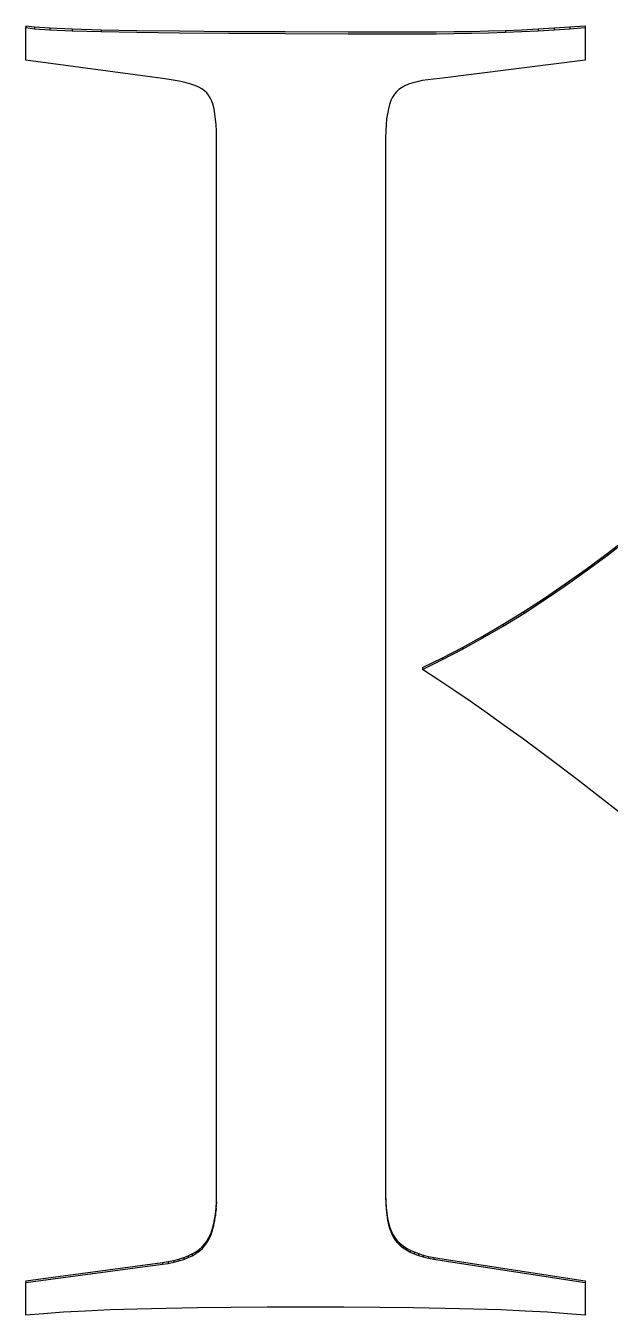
# Model space of a CAD drawing. Header units: millimetres. Extents: x -210 to 210, y -148 to 148.
# Drawn here: x -157.717 to -156.633, y -35.886 to -33.494 of the extents above; entities that cross this region are included whole.
import ezdxf

# ---------------------------------------------------------------- set-up
doc = ezdxf.new("R2010")
doc.units = ezdxf.units.MM
doc.layers.get('0').update_dxf_attribs({"lineweight": 18})

msp = doc.modelspace()

# ---------------------------------------------------------------- linework, layer by layer
at = {"color": 7, "lineweight": 30, "ltscale": 0.000402639}
msp.add_line((-157.7172, -33.4937), (-157.7012, -33.4959), dxfattribs=at)
at = {"color": 7, "lineweight": 30, "ltscale": 8.54492e-05}
for p, q in [((-157.7172, -33.4937), (-157.7172, -33.4971)), ((-157.6726, -33.4978), (-157.6726, -33.5012)), ((-156.7368, -33.4978), (-156.7368, -33.5012)), ((-156.6794, -33.4937), (-156.6794, -33.4971)), ((-157.5775, -33.501), (-157.5775, -33.5044)), ((-156.8272, -33.5022), (-156.8272, -33.5056)), ((-156.6382, -34.4729), (-156.6382, -34.4764)), ((-156.7161, -34.5295), (-156.7161, -34.5329)), ((-156.7547, -34.5557), (-156.7547, -34.5592)), ((-156.793, -34.5806), (-156.793, -34.584)), ((-156.8311, -34.6041), (-156.8311, -34.6075)), ((-156.8689, -34.6263), (-156.8689, -34.6297)), ((-157.3652, -35.6989), (-157.3652, -35.7023)), ((-157.3641, -35.6879), (-157.3641, -35.6914)), ((-157.3634, -35.6762), (-157.3634, -35.6796)), ((-157.0475, -35.6968), (-157.0475, -35.7002)), ((-157.3687, -35.7186), (-157.3687, -35.722)), ((-157.0459, -35.7064), (-157.0459, -35.7098)), ((-157.0439, -35.7153), (-157.0439, -35.7187)), ((-157.3774, -35.7424), (-157.3774, -35.7458)), ((-157.3741, -35.7352), (-157.3741, -35.7386)), ((-157.3712, -35.7273), (-157.3712, -35.7307)), ((-157.0386, -35.7308), (-157.0386, -35.7342)), ((-157.0353, -35.7375), (-157.0353, -35.741)), ((-157.0315, -35.7435), (-157.0315, -35.747)), ((-157.4017, -35.7687), (-157.4017, -35.7721)), ((-157.3956, -35.7643), (-157.3956, -35.7677)), ((-157.3901, -35.7596), (-157.3901, -35.763)), ((-157.3853, -35.7545), (-157.3853, -35.7579)), ((-157.3811, -35.7488), (-157.3811, -35.7522)), ((-157.0273, -35.7488), (-157.0273, -35.7522)), ((-157.0226, -35.7535), (-157.0226, -35.757)), ((-157.0171, -35.758), (-157.0171, -35.7614)), ((-157.011, -35.762), (-157.011, -35.7654)), ((-157.0041, -35.7657), (-157.0041, -35.7692)), ((-156.9967, -35.7691), (-156.9967, -35.7725)), ((-157.4529, -35.7868), (-157.4529, -35.7902)), ((-157.4426, -35.7847), (-157.4426, -35.7881)), ((-157.4331, -35.7823), (-157.4331, -35.7857)), ((-157.4242, -35.7794), (-157.4242, -35.7828)), ((-157.416, -35.7762), (-157.416, -35.7796)), ((-157.4085, -35.7726), (-157.4085, -35.776)), ((-156.9884, -35.7722), (-156.9884, -35.7756)), ((-156.9796, -35.7749), (-156.9796, -35.7783)), ((-156.97, -35.7772), (-156.97, -35.7806)), ((-156.9598, -35.7793), (-156.9598, -35.7827)), ((-157.7172, -35.8225), (-157.7172, -35.826)), ((-156.6794, -35.8225), (-156.6794, -35.826))]:
    msp.add_line(p, q, dxfattribs=at)
at = {"color": 7, "lineweight": 30, "ltscale": 0.001512}
for p, q in [((-157.7172, -33.5576), (-157.7172, -33.4971)), ((-156.6794, -33.4971), (-156.6794, -33.5576)), ((-157.7172, -35.8864), (-157.7172, -35.826)), ((-156.6794, -35.826), (-156.6794, -35.8864))]:
    msp.add_line(p, q, dxfattribs=at)
at = {"color": 7, "lineweight": 30, "ltscale": 0.000402626}
msp.add_line((-157.7172, -33.4971), (-157.7012, -33.4993), dxfattribs=at)
at = {"color": 7, "lineweight": 30, "ltscale": 0.000717256}
msp.add_line((-157.7012, -33.4959), (-157.6726, -33.4978), dxfattribs=at)
at = {"color": 7, "lineweight": 30, "ltscale": 8.53539e-05}
for p, q in [((-157.7012, -33.4959), (-157.7012, -33.4993)), ((-156.7078, -33.4959), (-156.7078, -33.4993)), ((-157.6314, -33.4995), (-157.6314, -33.5029)), ((-156.7664, -33.4995), (-156.7664, -33.5029)), ((-156.6773, -34.5019), (-156.6773, -34.5053)), ((-156.9439, -34.6665), (-156.9439, -34.6699)), ((-156.9066, -34.6471), (-156.9066, -34.6505)), ((-156.9811, -34.6846), (-156.9811, -34.688)), ((-157.0492, -35.6755), (-157.0492, -35.6789)), ((-157.0486, -35.6865), (-157.0486, -35.6899)), ((-157.3667, -35.7091), (-157.3667, -35.7125)), ((-157.0415, -35.7234), (-157.0415, -35.7268))]:
    msp.add_line(p, q, dxfattribs=at)
at = {"color": 7, "lineweight": 30, "ltscale": 0.001032}
for p, q in [((-157.6726, -33.4978), (-157.6314, -33.4995)), ((-157.6726, -33.5012), (-157.6314, -33.5029)), ((-157.6063, -35.8787), (-157.6475, -35.881)), ((-156.749, -35.881), (-156.7903, -35.8787))]:
    msp.add_line(p, q, dxfattribs=at)
at = {"color": 7, "lineweight": 30, "ltscale": 0.000739749}
msp.add_line((-156.7664, -33.4995), (-156.7368, -33.4978), dxfattribs=at)
at = {"color": 7, "lineweight": 30, "ltscale": 0.000727152}
msp.add_line((-156.7368, -33.4978), (-156.7078, -33.4959), dxfattribs=at)
at = {"color": 7, "lineweight": 30, "ltscale": 0.000713098}
msp.add_line((-156.7078, -33.4959), (-156.6794, -33.4937), dxfattribs=at)
at = {"color": 7, "lineweight": 30, "ltscale": 0.000713091}
msp.add_line((-156.7078, -33.4993), (-156.6794, -33.4971), dxfattribs=at)
at = {"color": 7, "lineweight": 30, "ltscale": 0.000717262}
msp.add_line((-157.7012, -33.4993), (-157.6726, -33.5012), dxfattribs=at)
at = {"color": 7, "lineweight": 30, "ltscale": 0.001347}
for p, q in [((-157.6314, -33.4995), (-157.5775, -33.501)), ((-157.6314, -33.5029), (-157.5775, -33.5044))]:
    msp.add_line(p, q, dxfattribs=at)
at = {"color": 7, "lineweight": 30, "ltscale": 0.001662}
for p, q in [((-157.5775, -33.501), (-157.5111, -33.5022)), ((-157.5775, -33.5044), (-157.5111, -33.5056))]:
    msp.add_line(p, q, dxfattribs=at)
at = {"color": 7, "lineweight": 30, "ltscale": 0.001978}
for p, q in [((-157.5111, -33.5022), (-157.4319, -33.5032)), ((-157.5111, -33.5056), (-157.4319, -33.5066))]:
    msp.add_line(p, q, dxfattribs=at)
at = {"color": 7, "lineweight": 30, "ltscale": 0.002294}
for p, q in [((-157.4319, -33.5032), (-157.3402, -33.504)), ((-157.4319, -33.5066), (-157.3402, -33.5074))]:
    msp.add_line(p, q, dxfattribs=at)
at = {"color": 7, "lineweight": 30, "ltscale": 0.00261}
for p, q in [((-157.3402, -33.504), (-157.2358, -33.5046)), ((-157.3402, -33.5074), (-157.2358, -33.508))]:
    msp.add_line(p, q, dxfattribs=at)
at = {"color": 7, "lineweight": 30, "ltscale": 0.002925}
for p, q in [((-157.2358, -33.5046), (-157.1188, -33.5049)), ((-157.2358, -33.508), (-157.1188, -33.5084))]:
    msp.add_line(p, q, dxfattribs=at)
at = {"color": 7, "lineweight": 30, "ltscale": 0.003241}
for p, q in [((-157.1188, -33.5049), (-156.9891, -33.505)), ((-157.1188, -33.5084), (-156.9891, -33.5085))]:
    msp.add_line(p, q, dxfattribs=at)
at = {"color": 7, "lineweight": 30, "ltscale": 0.000837712}
for p, q in [((-156.9891, -33.505), (-156.9556, -33.5049)), ((-156.9891, -33.5085), (-156.9556, -33.5084))]:
    msp.add_line(p, q, dxfattribs=at)
at = {"color": 7, "lineweight": 30, "ltscale": 0.00082402}
msp.add_line((-156.9556, -33.5049), (-156.9227, -33.5046), dxfattribs=at)
at = {"color": 7, "lineweight": 30, "ltscale": 0.000824019}
msp.add_line((-156.9556, -33.5084), (-156.9227, -33.508), dxfattribs=at)
at = {"color": 7, "lineweight": 30, "ltscale": 0.0008096}
for p, q in [((-156.9227, -33.5046), (-156.8903, -33.504)), ((-156.9227, -33.508), (-156.8903, -33.5074))]:
    msp.add_line(p, q, dxfattribs=at)
at = {"color": 7, "lineweight": 30, "ltscale": 0.000795233}
msp.add_line((-156.8903, -33.504), (-156.8585, -33.5032), dxfattribs=at)
at = {"color": 7, "lineweight": 30, "ltscale": 0.000795235}
msp.add_line((-156.8903, -33.5074), (-156.8585, -33.5066), dxfattribs=at)
at = {"color": 7, "lineweight": 30, "ltscale": 0.000782427}
msp.add_line((-156.8585, -33.5032), (-156.8272, -33.5022), dxfattribs=at)
at = {"color": 7, "lineweight": 30, "ltscale": 0.000782424}
msp.add_line((-156.8585, -33.5066), (-156.8272, -33.5056), dxfattribs=at)
at = {"color": 7, "lineweight": 30, "ltscale": 0.000767392}
for p, q in [((-156.8272, -33.5022), (-156.7965, -33.501)), ((-156.8272, -33.5056), (-156.7965, -33.5044))]:
    msp.add_line(p, q, dxfattribs=at)
at = {"color": 7, "lineweight": 30, "ltscale": 0.000754683}
msp.add_line((-156.7965, -33.501), (-156.7664, -33.4995), dxfattribs=at)
at = {"color": 7, "lineweight": 30, "ltscale": 0.000754687}
msp.add_line((-156.7965, -33.5044), (-156.7664, -33.5029), dxfattribs=at)
at = {"color": 7, "lineweight": 30, "ltscale": 0.000739744}
msp.add_line((-156.7664, -33.5029), (-156.7368, -33.5012), dxfattribs=at)
at = {"color": 7, "lineweight": 30, "ltscale": 0.000727158}
msp.add_line((-156.7368, -33.5012), (-156.7078, -33.4993), dxfattribs=at)
at = {"color": 7, "lineweight": 30, "ltscale": 0.006392}
for p, q in [((-157.4638, -33.5916), (-157.7172, -33.5576)), ((-157.7172, -35.8225), (-157.4638, -35.7885)), ((-157.7172, -35.826), (-157.4638, -35.7919))]:
    msp.add_line(p, q, dxfattribs=at)
at = {"color": 7, "lineweight": 30, "ltscale": 0.006792}
msp.add_line((-156.6794, -33.5576), (-156.9489, -33.5916), dxfattribs=at)
at = {"color": 7, "lineweight": 30, "ltscale": 0.000313175}
msp.add_line((-157.4514, -33.5933), (-157.4638, -33.5916), dxfattribs=at)
at = {"color": 7, "lineweight": 30, "ltscale": 0.00029057}
msp.add_line((-157.4399, -33.5951), (-157.4514, -33.5933), dxfattribs=at)
at = {"color": 7, "lineweight": 30, "ltscale": 0.000254198}
msp.add_line((-156.9714, -33.5938), (-156.9815, -33.5954), dxfattribs=at)
at = {"color": 7, "lineweight": 30, "ltscale": 0.000273435}
msp.add_line((-156.9606, -33.5926), (-156.9714, -33.5938), dxfattribs=at)
at = {"color": 7, "lineweight": 30, "ltscale": 0.000292363}
msp.add_line((-156.9489, -33.5916), (-156.9606, -33.5926), dxfattribs=at)
at = {"color": 7, "lineweight": 30, "ltscale": 0.000269775}
msp.add_line((-157.4293, -33.5972), (-157.4399, -33.5951), dxfattribs=at)
at = {"color": 7, "lineweight": 30, "ltscale": 0.000247155}
msp.add_line((-157.4197, -33.5995), (-157.4293, -33.5972), dxfattribs=at)
at = {"color": 7, "lineweight": 30, "ltscale": 0.000226471}
msp.add_line((-157.411, -33.602), (-157.4197, -33.5995), dxfattribs=at)
at = {"color": 7, "lineweight": 30, "ltscale": 0.000207158}
msp.add_line((-157.4032, -33.6048), (-157.411, -33.602), dxfattribs=at)
at = {"color": 7, "lineweight": 30, "ltscale": 0.0001865}
msp.add_line((-157.3963, -33.6078), (-157.4032, -33.6048), dxfattribs=at)
at = {"color": 7, "lineweight": 30, "ltscale": 0.00016906}
msp.add_line((-157.3904, -33.611), (-157.3963, -33.6078), dxfattribs=at)
at = {"color": 7, "lineweight": 30, "ltscale": 0.000151785}
msp.add_line((-157.3854, -33.6144), (-157.3904, -33.611), dxfattribs=at)
at = {"color": 7, "lineweight": 30, "ltscale": 0.000137427}
msp.add_line((-157.3813, -33.6181), (-157.3854, -33.6144), dxfattribs=at)
at = {"color": 7, "lineweight": 30, "ltscale": 0.000149189}
msp.add_line((-157.0293, -33.6162), (-157.0332, -33.6208), dxfattribs=at)
at = {"color": 7, "lineweight": 30, "ltscale": 0.000148896}
msp.add_line((-157.0249, -33.6122), (-157.0293, -33.6162), dxfattribs=at)
at = {"color": 7, "lineweight": 30, "ltscale": 0.000159843}
msp.add_line((-157.0197, -33.6086), (-157.0249, -33.6122), dxfattribs=at)
at = {"color": 7, "lineweight": 30, "ltscale": 0.000171587}
msp.add_line((-157.0137, -33.6053), (-157.0197, -33.6086), dxfattribs=at)
at = {"color": 7, "lineweight": 30, "ltscale": 0.00018631}
msp.add_line((-157.0068, -33.6023), (-157.0137, -33.6053), dxfattribs=at)
at = {"color": 7, "lineweight": 30, "ltscale": 0.000202457}
msp.add_line((-156.9992, -33.5997), (-157.0068, -33.6023), dxfattribs=at)
at = {"color": 7, "lineweight": 30, "ltscale": 0.000218919}
msp.add_line((-156.9907, -33.5974), (-156.9992, -33.5997), dxfattribs=at)
at = {"color": 7, "lineweight": 30, "ltscale": 0.000236251}
msp.add_line((-156.9815, -33.5954), (-156.9907, -33.5974), dxfattribs=at)
at = {"color": 7, "lineweight": 30, "ltscale": 0.000136042}
msp.add_line((-157.3779, -33.6223), (-157.3813, -33.6181), dxfattribs=at)
at = {"color": 7, "lineweight": 30, "ltscale": 0.000149799}
msp.add_line((-157.3748, -33.6275), (-157.3779, -33.6223), dxfattribs=at)
at = {"color": 7, "lineweight": 30, "ltscale": 0.000165795}
msp.add_line((-157.3721, -33.6335), (-157.3748, -33.6275), dxfattribs=at)
at = {"color": 7, "lineweight": 30, "ltscale": 0.000183512}
msp.add_line((-157.3697, -33.6405), (-157.3721, -33.6335), dxfattribs=at)
at = {"color": 7, "lineweight": 30, "ltscale": 0.000202712}
msp.add_line((-157.3678, -33.6483), (-157.3697, -33.6405), dxfattribs=at)
at = {"color": 7, "lineweight": 30, "ltscale": 0.000209434}
msp.add_line((-157.0422, -33.6398), (-157.0444, -33.6479), dxfattribs=at)
at = {"color": 7, "lineweight": 30, "ltscale": 0.000191286}
msp.add_line((-157.0396, -33.6326), (-157.0422, -33.6398), dxfattribs=at)
at = {"color": 7, "lineweight": 30, "ltscale": 0.000175491}
msp.add_line((-157.0366, -33.6263), (-157.0396, -33.6326), dxfattribs=at)
at = {"color": 7, "lineweight": 30, "ltscale": 0.000161096}
msp.add_line((-157.0332, -33.6208), (-157.0366, -33.6263), dxfattribs=at)
at = {"color": 7, "lineweight": 30, "ltscale": 0.000223087}
msp.add_line((-157.3661, -33.6571), (-157.3678, -33.6483), dxfattribs=at)
at = {"color": 7, "lineweight": 30, "ltscale": 0.000244055}
msp.add_line((-157.3649, -33.6668), (-157.3661, -33.6571), dxfattribs=at)
at = {"color": 7, "lineweight": 30, "ltscale": 0.000247877}
msp.add_line((-157.0462, -33.6568), (-157.0476, -33.6666), dxfattribs=at)
at = {"color": 7, "lineweight": 30, "ltscale": 0.000227935}
msp.add_line((-157.0444, -33.6479), (-157.0462, -33.6568), dxfattribs=at)
at = {"color": 7, "lineweight": 30, "ltscale": 0.000265633}
msp.add_line((-157.3639, -33.6774), (-157.3649, -33.6668), dxfattribs=at)
at = {"color": 7, "lineweight": 30, "ltscale": 0.00028767}
msp.add_line((-157.3634, -33.6889), (-157.3639, -33.6774), dxfattribs=at)
at = {"color": 7, "lineweight": 30, "ltscale": 0.000309978}
msp.add_line((-157.3632, -33.7013), (-157.3634, -33.6889), dxfattribs=at)
at = {"color": 7, "lineweight": 30, "ltscale": 0.000310562}
msp.add_line((-157.0492, -33.6889), (-157.0495, -33.7013), dxfattribs=at)
at = {"color": 7, "lineweight": 30, "ltscale": 0.000289041}
msp.add_line((-157.0487, -33.6773), (-157.0492, -33.6889), dxfattribs=at)
at = {"color": 7, "lineweight": 30, "ltscale": 0.000268191}
msp.add_line((-157.0476, -33.6666), (-157.0487, -33.6773), dxfattribs=at)
at = {"color": 7, "lineweight": 30, "ltscale": 0.049147}
for p, q in [((-157.3632, -35.6672), (-157.3632, -33.7013)), ((-157.0495, -33.7013), (-157.0495, -35.6672))]:
    msp.add_line(p, q, dxfattribs=at)
at = {"color": 7, "lineweight": 30, "ltscale": 0.001241}
for p, q in [((-156.6382, -34.4729), (-156.5989, -34.4426)), ((-156.6382, -34.4764), (-156.5989, -34.446))]:
    msp.add_line(p, q, dxfattribs=at)
at = {"color": 7, "lineweight": 30, "ltscale": 0.001215}
for p, q in [((-156.6773, -34.5019), (-156.6382, -34.4729)), ((-156.6773, -34.5053), (-156.6382, -34.4764))]:
    msp.add_line(p, q, dxfattribs=at)
at = {"color": 7, "lineweight": 30, "ltscale": 0.001191}
for p, q in [((-156.7161, -34.5295), (-156.6773, -34.5019)), ((-156.7161, -34.5329), (-156.6773, -34.5053))]:
    msp.add_line(p, q, dxfattribs=at)
at = {"color": 7, "lineweight": 30, "ltscale": 0.001166}
for p, q in [((-156.7547, -34.5557), (-156.7161, -34.5295)), ((-156.7547, -34.5592), (-156.7161, -34.5329))]:
    msp.add_line(p, q, dxfattribs=at)
at = {"color": 7, "lineweight": 30, "ltscale": 0.001142}
for p, q in [((-156.793, -34.5806), (-156.7547, -34.5557)), ((-156.793, -34.584), (-156.7547, -34.5592))]:
    msp.add_line(p, q, dxfattribs=at)
at = {"color": 7, "lineweight": 30, "ltscale": 0.001119}
for p, q in [((-156.8311, -34.6041), (-156.793, -34.5806)), ((-156.8311, -34.6075), (-156.793, -34.584))]:
    msp.add_line(p, q, dxfattribs=at)
at = {"color": 7, "lineweight": 30, "ltscale": 0.001096}
for p, q in [((-156.8689, -34.6263), (-156.8311, -34.6041)), ((-156.8689, -34.6297), (-156.8311, -34.6075))]:
    msp.add_line(p, q, dxfattribs=at)
at = {"color": 7, "lineweight": 30, "ltscale": 0.001075}
for p, q in [((-156.9066, -34.6471), (-156.8689, -34.6263)), ((-156.9066, -34.6505), (-156.8689, -34.6297))]:
    msp.add_line(p, q, dxfattribs=at)
at = {"color": 7, "lineweight": 30, "ltscale": 0.001033}
for p, q in [((-156.9811, -34.6846), (-156.9439, -34.6665)), ((-156.9811, -34.688), (-156.9439, -34.6699))]:
    msp.add_line(p, q, dxfattribs=at)
at = {"color": 7, "lineweight": 30, "ltscale": 0.001053}
for p, q in [((-156.9439, -34.6665), (-156.9066, -34.6471)), ((-156.9439, -34.6699), (-156.9066, -34.6505)), ((-156.7623, -34.841), (-156.7962, -34.8159))]:
    msp.add_line(p, q, dxfattribs=at)
at = {"color": 7, "lineweight": 30, "ltscale": 0.000853849}
msp.add_line((-156.9525, -34.7067), (-156.9811, -34.688), dxfattribs=at)
at = {"color": 7, "lineweight": 30, "ltscale": 0.000886929}
msp.add_line((-156.923, -34.7264), (-156.9525, -34.7067), dxfattribs=at)
at = {"color": 7, "lineweight": 30, "ltscale": 0.000919953}
msp.add_line((-156.8926, -34.7472), (-156.923, -34.7264), dxfattribs=at)
at = {"color": 7, "lineweight": 30, "ltscale": 0.000954022}
msp.add_line((-156.8613, -34.7691), (-156.8926, -34.7472), dxfattribs=at)
at = {"color": 7, "lineweight": 30, "ltscale": 0.000986598}
msp.add_line((-156.8292, -34.792), (-156.8613, -34.7691), dxfattribs=at)
at = {"color": 7, "lineweight": 30, "ltscale": 0.00102}
msp.add_line((-156.7962, -34.8159), (-156.8292, -34.792), dxfattribs=at)
at = {"color": 7, "lineweight": 30, "ltscale": 0.001087}
msp.add_line((-156.7275, -34.867), (-156.7623, -34.841), dxfattribs=at)
at = {"color": 7, "lineweight": 30, "ltscale": 0.001121}
msp.add_line((-156.6918, -34.8942), (-156.7275, -34.867), dxfattribs=at)
at = {"color": 7, "lineweight": 30, "ltscale": 0.001154}
msp.add_line((-156.6552, -34.9224), (-156.6918, -34.8942), dxfattribs=at)
at = {"color": 7, "lineweight": 30, "ltscale": 0.029811}
msp.add_line((-155.718, -35.6596), (-156.6552, -34.9224), dxfattribs=at)
at = {"color": 7, "lineweight": 30, "ltscale": 0.000311897}
for p, q in [((-157.3634, -35.6762), (-157.3632, -35.6637)), ((-157.3634, -35.6796), (-157.3632, -35.6672))]:
    msp.add_line(p, q, dxfattribs=at)
at = {"color": 7, "lineweight": 30, "ltscale": 0.000293494}
msp.add_line((-157.0495, -35.6637), (-157.0492, -35.6755), dxfattribs=at)
at = {"color": 7, "lineweight": 30, "ltscale": 0.000293399}
msp.add_line((-157.0495, -35.6672), (-157.0492, -35.6789), dxfattribs=at)
at = {"color": 7, "lineweight": 30, "ltscale": 0.000276027}
for p, q in [((-157.0492, -35.6755), (-157.0486, -35.6865)), ((-157.0492, -35.6789), (-157.0486, -35.6899))]:
    msp.add_line(p, q, dxfattribs=at)
at = {"color": 7, "lineweight": 30, "ltscale": 0.000258039}
msp.add_line((-157.3667, -35.7091), (-157.3652, -35.6989), dxfattribs=at)
at = {"color": 7, "lineweight": 30, "ltscale": 0.000275631}
for p, q in [((-157.3652, -35.6989), (-157.3641, -35.6879)), ((-157.3652, -35.7023), (-157.3641, -35.6914))]:
    msp.add_line(p, q, dxfattribs=at)
at = {"color": 7, "lineweight": 30, "ltscale": 0.000293449}
for p, q in [((-157.3641, -35.6879), (-157.3634, -35.6762)), ((-157.3641, -35.6914), (-157.3634, -35.6796))]:
    msp.add_line(p, q, dxfattribs=at)
at = {"color": 7, "lineweight": 30, "ltscale": 0.000259048}
msp.add_line((-157.0486, -35.6865), (-157.0475, -35.6968), dxfattribs=at)
at = {"color": 7, "lineweight": 30, "ltscale": 0.000259142}
msp.add_line((-157.0486, -35.6899), (-157.0475, -35.7002), dxfattribs=at)
at = {"color": 7, "lineweight": 30, "ltscale": 0.000242702}
for p, q in [((-157.0475, -35.6968), (-157.0459, -35.7064)), ((-157.0475, -35.7002), (-157.0459, -35.7098))]:
    msp.add_line(p, q, dxfattribs=at)
at = {"color": 7, "lineweight": 30, "ltscale": 0.00022575}
for p, q in [((-157.3712, -35.7273), (-157.3687, -35.7186)), ((-157.3712, -35.7307), (-157.3687, -35.722))]:
    msp.add_line(p, q, dxfattribs=at)
at = {"color": 7, "lineweight": 30, "ltscale": 0.000241374}
msp.add_line((-157.3687, -35.7186), (-157.3667, -35.7091), dxfattribs=at)
at = {"color": 7, "lineweight": 30, "ltscale": 0.000241468}
msp.add_line((-157.3687, -35.722), (-157.3667, -35.7125), dxfattribs=at)
at = {"color": 7, "lineweight": 30, "ltscale": 0.000257944}
msp.add_line((-157.3667, -35.7125), (-157.3652, -35.7023), dxfattribs=at)
at = {"color": 7, "lineweight": 30, "ltscale": 0.000227189}
for p, q in [((-157.0459, -35.7064), (-157.0439, -35.7153)), ((-157.0459, -35.7098), (-157.0439, -35.7187))]:
    msp.add_line(p, q, dxfattribs=at)
at = {"color": 7, "lineweight": 30, "ltscale": 0.000212434}
msp.add_line((-157.0439, -35.7153), (-157.0415, -35.7234), dxfattribs=at)
at = {"color": 7, "lineweight": 30, "ltscale": 0.000212343}
msp.add_line((-157.0439, -35.7187), (-157.0415, -35.7268), dxfattribs=at)
at = {"color": 7, "lineweight": 30, "ltscale": 0.000199049}
msp.add_line((-157.0415, -35.7234), (-157.0386, -35.7308), dxfattribs=at)
at = {"color": 7, "lineweight": 30, "ltscale": 0.000186392}
for p, q in [((-157.3811, -35.7488), (-157.3774, -35.7424)), ((-157.3811, -35.7522), (-157.3774, -35.7458))]:
    msp.add_line(p, q, dxfattribs=at)
at = {"color": 7, "lineweight": 30, "ltscale": 0.000197665}
for p, q in [((-157.3774, -35.7424), (-157.3741, -35.7352)), ((-157.3774, -35.7458), (-157.3741, -35.7386))]:
    msp.add_line(p, q, dxfattribs=at)
at = {"color": 7, "lineweight": 30, "ltscale": 0.000211191}
for p, q in [((-157.3741, -35.7352), (-157.3712, -35.7273)), ((-157.3741, -35.7386), (-157.3712, -35.7307))]:
    msp.add_line(p, q, dxfattribs=at)
at = {"color": 7, "lineweight": 30, "ltscale": 0.000199138}
msp.add_line((-157.0415, -35.7268), (-157.0386, -35.7342), dxfattribs=at)
at = {"color": 7, "lineweight": 30, "ltscale": 0.000187318}
for p, q in [((-157.0386, -35.7308), (-157.0353, -35.7375)), ((-157.0386, -35.7342), (-157.0353, -35.741))]:
    msp.add_line(p, q, dxfattribs=at)
at = {"color": 7, "lineweight": 30, "ltscale": 0.000176866}
for p, q in [((-157.0353, -35.7375), (-157.0315, -35.7435)), ((-157.0353, -35.741), (-157.0315, -35.747))]:
    msp.add_line(p, q, dxfattribs=at)
at = {"color": 7, "lineweight": 30, "ltscale": 0.000168539}
for p, q in [((-157.0315, -35.7435), (-157.0273, -35.7488)), ((-157.0315, -35.747), (-157.0273, -35.7522))]:
    msp.add_line(p, q, dxfattribs=at)
at = {"color": 7, "lineweight": 30, "ltscale": 0.000196934}
for p, q in [((-157.4085, -35.7726), (-157.4017, -35.7687)), ((-157.4085, -35.776), (-157.4017, -35.7721))]:
    msp.add_line(p, q, dxfattribs=at)
at = {"color": 7, "lineweight": 30, "ltscale": 0.000187979}
for p, q in [((-157.4017, -35.7687), (-157.3956, -35.7643)), ((-157.4017, -35.7721), (-157.3956, -35.7677))]:
    msp.add_line(p, q, dxfattribs=at)
at = {"color": 7, "lineweight": 30, "ltscale": 0.000180651}
for p, q in [((-157.3956, -35.7643), (-157.3901, -35.7596)), ((-157.3956, -35.7677), (-157.3901, -35.763))]:
    msp.add_line(p, q, dxfattribs=at)
at = {"color": 7, "lineweight": 30, "ltscale": 0.000174353}
for p, q in [((-157.3901, -35.7596), (-157.3853, -35.7545)), ((-157.3901, -35.763), (-157.3853, -35.7579))]:
    msp.add_line(p, q, dxfattribs=at)
at = {"color": 7, "lineweight": 30, "ltscale": 0.000176246}
for p, q in [((-157.3853, -35.7545), (-157.3811, -35.7488)), ((-157.3853, -35.7579), (-157.3811, -35.7522))]:
    msp.add_line(p, q, dxfattribs=at)
at = {"color": 7, "lineweight": 30, "ltscale": 0.000168048}
for p, q in [((-157.0273, -35.7488), (-157.0226, -35.7535)), ((-157.0273, -35.7522), (-157.0226, -35.757))]:
    msp.add_line(p, q, dxfattribs=at)
at = {"color": 7, "lineweight": 30, "ltscale": 0.000175511}
for p, q in [((-157.0226, -35.7535), (-157.0171, -35.758)), ((-157.0226, -35.757), (-157.0171, -35.7614))]:
    msp.add_line(p, q, dxfattribs=at)
at = {"color": 7, "lineweight": 30, "ltscale": 0.000183883}
for p, q in [((-157.0171, -35.758), (-157.011, -35.762)), ((-157.0171, -35.7614), (-157.011, -35.7654))]:
    msp.add_line(p, q, dxfattribs=at)
at = {"color": 7, "lineweight": 30, "ltscale": 0.000194602}
for p, q in [((-157.011, -35.762), (-157.0041, -35.7657)), ((-157.011, -35.7654), (-157.0041, -35.7692))]:
    msp.add_line(p, q, dxfattribs=at)
at = {"color": 7, "lineweight": 30, "ltscale": 0.000205209}
for p, q in [((-157.0041, -35.7657), (-156.9967, -35.7691)), ((-157.0041, -35.7692), (-156.9967, -35.7725))]:
    msp.add_line(p, q, dxfattribs=at)
at = {"color": 7, "lineweight": 30, "ltscale": 0.00021882}
for p, q in [((-156.9967, -35.7691), (-156.9884, -35.7722)), ((-156.9967, -35.7725), (-156.9884, -35.7756))]:
    msp.add_line(p, q, dxfattribs=at)
at = {"color": 7, "lineweight": 30, "ltscale": 0.000276454}
msp.add_line((-157.4638, -35.7885), (-157.4529, -35.7868), dxfattribs=at)
at = {"color": 7, "lineweight": 30, "ltscale": 8.52585e-05}
msp.add_line((-157.4638, -35.7885), (-157.4638, -35.7919), dxfattribs=at)
at = {"color": 7, "lineweight": 30, "ltscale": 0.000276424}
msp.add_line((-157.4638, -35.7919), (-157.4529, -35.7902), dxfattribs=at)
at = {"color": 7, "lineweight": 30, "ltscale": 0.000261545}
for p, q in [((-157.4529, -35.7868), (-157.4426, -35.7847)), ((-157.4529, -35.7902), (-157.4426, -35.7881))]:
    msp.add_line(p, q, dxfattribs=at)
at = {"color": 7, "lineweight": 30, "ltscale": 0.000246571}
for p, q in [((-157.4426, -35.7847), (-157.4331, -35.7823)), ((-157.4426, -35.7881), (-157.4331, -35.7857))]:
    msp.add_line(p, q, dxfattribs=at)
at = {"color": 7, "lineweight": 30, "ltscale": 0.000233078}
for p, q in [((-157.4331, -35.7823), (-157.4242, -35.7794)), ((-157.4331, -35.7857), (-157.4242, -35.7828))]:
    msp.add_line(p, q, dxfattribs=at)
at = {"color": 7, "lineweight": 30, "ltscale": 0.000219601}
for p, q in [((-157.4242, -35.7794), (-157.416, -35.7762)), ((-157.4242, -35.7828), (-157.416, -35.7796))]:
    msp.add_line(p, q, dxfattribs=at)
at = {"color": 7, "lineweight": 30, "ltscale": 0.000208158}
for p, q in [((-157.416, -35.7762), (-157.4085, -35.7726)), ((-157.416, -35.7796), (-157.4085, -35.776))]:
    msp.add_line(p, q, dxfattribs=at)
at = {"color": 7, "lineweight": 30, "ltscale": 0.000231382}
for p, q in [((-156.9884, -35.7722), (-156.9796, -35.7749)), ((-156.9884, -35.7756), (-156.9796, -35.7783))]:
    msp.add_line(p, q, dxfattribs=at)
at = {"color": 7, "lineweight": 30, "ltscale": 0.000245966}
for p, q in [((-156.9796, -35.7749), (-156.97, -35.7772)), ((-156.9796, -35.7783), (-156.97, -35.7806))]:
    msp.add_line(p, q, dxfattribs=at)
at = {"color": 7, "lineweight": 30, "ltscale": 0.00026132}
for p, q in [((-156.97, -35.7772), (-156.9598, -35.7793)), ((-156.97, -35.7806), (-156.9598, -35.7827))]:
    msp.add_line(p, q, dxfattribs=at)
at = {"color": 7, "lineweight": 30, "ltscale": 0.000275612}
msp.add_line((-156.9598, -35.7793), (-156.9489, -35.7809), dxfattribs=at)
at = {"color": 7, "lineweight": 30, "ltscale": 0.000275583}
msp.add_line((-156.9598, -35.7827), (-156.9489, -35.7844), dxfattribs=at)
at = {"color": 7, "lineweight": 30, "ltscale": 0.006818}
for p, q in [((-156.9489, -35.7809), (-156.6794, -35.8225)), ((-156.9489, -35.7844), (-156.6794, -35.826))]:
    msp.add_line(p, q, dxfattribs=at)
at = {"color": 7, "lineweight": 30, "ltscale": 0.000821026}
for p, q in [((-157.6845, -35.8836), (-157.7172, -35.8864)), ((-156.6794, -35.8864), (-156.7121, -35.8836))]:
    msp.add_line(p, q, dxfattribs=at)
at = {"color": 7, "lineweight": 30, "ltscale": 0.000926153}
for p, q in [((-157.6475, -35.881), (-157.6845, -35.8836)), ((-156.7121, -35.8836), (-156.749, -35.881))]:
    msp.add_line(p, q, dxfattribs=at)
at = {"color": 7, "lineweight": 30, "ltscale": 0.001139}
for p, q in [((-157.5608, -35.8767), (-157.6063, -35.8787)), ((-156.7903, -35.8787), (-156.8358, -35.8767))]:
    msp.add_line(p, q, dxfattribs=at)
at = {"color": 7, "lineweight": 30, "ltscale": 0.001244}
msp.add_line((-157.5111, -35.8751), (-157.5608, -35.8767), dxfattribs=at)
at = {"color": 7, "lineweight": 30, "ltscale": 0.001352}
msp.add_line((-157.457, -35.8737), (-157.5111, -35.8751), dxfattribs=at)
at = {"color": 7, "lineweight": 30, "ltscale": 0.001457}
for p, q in [((-157.3987, -35.8727), (-157.457, -35.8737)), ((-156.9396, -35.8737), (-156.9978, -35.8727))]:
    msp.add_line(p, q, dxfattribs=at)
at = {"color": 7, "lineweight": 30, "ltscale": 0.001563}
for p, q in [((-157.3362, -35.8719), (-157.3987, -35.8727)), ((-156.9978, -35.8727), (-157.0604, -35.8719))]:
    msp.add_line(p, q, dxfattribs=at)
at = {"color": 7, "lineweight": 30, "ltscale": 0.001671}
for p, q in [((-157.2694, -35.8715), (-157.3362, -35.8719)), ((-157.0604, -35.8719), (-157.1272, -35.8715))]:
    msp.add_line(p, q, dxfattribs=at)
at = {"color": 7, "lineweight": 30, "ltscale": 0.001777}
for p, q in [((-157.1983, -35.8713), (-157.2694, -35.8715)), ((-157.1272, -35.8715), (-157.1983, -35.8713))]:
    msp.add_line(p, q, dxfattribs=at)
at = {"color": 7, "lineweight": 30, "ltscale": 0.001351}
msp.add_line((-156.8855, -35.8751), (-156.9396, -35.8737), dxfattribs=at)
at = {"color": 7, "lineweight": 30, "ltscale": 0.001245}
msp.add_line((-156.8358, -35.8767), (-156.8855, -35.8751), dxfattribs=at)

doc.saveas('drawing.dxf')
